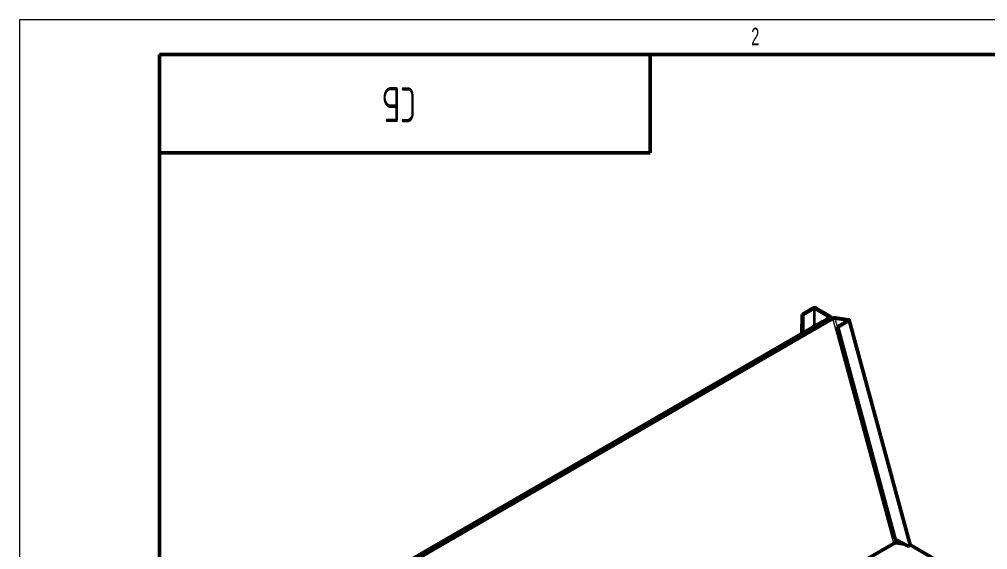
# Paper-space layout 'Лист2' of a CAD drawing. Header units: millimetres. Extents: x 0 to 420, y 0 to 297.
# Drawn here: x 0 to 138.1, y 221.4 to 297 of the extents above; entities that cross this region are included whole.
import ezdxf

# ---------------------------------------------------------------- set-up
doc = ezdxf.new("R2010")
doc.units = ezdxf.units.MM
doc.layers.add('ОСНОВНОЙ', color=7, linetype='Continuous', lineweight=25)
doc.styles.add('SLDTEXTSTYLE0', font='TXT', dxfattribs={"width": 0.605, "bigfont": 'bigfont'})
doc.styles.add('SLDTEXTSTYLE1', font='TXT', dxfattribs={"width": 0.605})

psp = doc.layouts.new('Лист2')

# ---------------------------------------------------------------- linework, layer by layer
at = {"color": 7, "linetype": 'Continuous', "lineweight": 18}
for q in [(420, 297), (0, 0)]:
    psp.add_line((0, 297), q, dxfattribs=at)
at = {"color": 7, "linetype": 'Continuous', "lineweight": 50}
for p, q in [((20, 5), (20, 292)), ((20, 292), (415, 292)), ((90, 292), (90, 278)), ((20, 278), (90, 278)), ((113.18, 255.84), (111.65, 254.96)), ((113.29, 255.78), (111.76, 254.89)), ((115.54, 254.62), (113.54, 255.78)), ((115.64, 254.68), (113.65, 255.84)), ((115.95, 254.36), (48.35, 215.34)), ((116.05, 254.35), (48.45, 215.33)), ((111.65, 254.96), (111.64, 252.21)), ((111.65, 254.96), (111.76, 254.89)), ((111.76, 254.89), (111.75, 252.27)), ((115.54, 254.46), (114.6, 253.91)), ((115.64, 254.4), (114.7, 253.85)), ((115.75, 254.25), (115.75, 254.54)), ((116.33, 254.41), (118.2, 254.13)), ((116.43, 254.47), (118.3, 254.2)), ((113.07, 253.03), (47.94, 215.43)), ((113.06, 252.91), (48.05, 215.37)), ((113.06, 252.99), (113.06, 252.7)), ((113.82, 253.5), (113.11, 253.09)), ((114.52, 253.91), (113.82, 253.5)), ((118.19, 254.04), (116.65, 253.16)), ((116.65, 253.16), (124.85, 222.93)), ((116.75, 253.14), (116.65, 253.16)), ((118.29, 254.03), (116.75, 253.14)), ((116.75, 253.14), (124.95, 222.92)), ((127.08, 222.11), (118.39, 254.15)), ((124.95, 222.92), (124.85, 222.93)), ((124.85, 222.93), (126.76, 221.94)), ((126.86, 221.92), (124.95, 222.92)), ((75.25, 193.74), (124.74, 222.31)), ((126.28, 222.19), (125.02, 222.37)), ((126.76, 221.94), (126.86, 221.92)), ((126.86, 221.92), (126.98, 221.99)), ((168.44, 198.21), (127.08, 222.09))]:
    psp.add_line(p, q, dxfattribs=at)
at = {"color": 8, "linetype": 'Continuous', "lineweight": 18}
for p, q in [((113.29, 255.78), (113.18, 255.84)), ((113.29, 255.78), (113.28, 253.19)), ((113.65, 255.84), (113.54, 255.78)), ((113.54, 253.34), (113.54, 255.78)), ((115.54, 254.62), (115.64, 254.68)), ((115.54, 254.62), (115.54, 254.46)), ((115.64, 254.4), (115.54, 254.46)), ((115.64, 254.19), (115.64, 254.4)), ((115.95, 254.36), (116.05, 254.35)), ((124.74, 222.31), (116.05, 254.35)), ((116.33, 254.41), (116.43, 254.47)), ((116.33, 254.41), (116.67, 253.16)), ((118.3, 254.2), (118.2, 254.13)), ((114.08, 253.28), (114.79, 253.69)), ((118.19, 254.04), (118.29, 254.03)), ((118.22, 254.06), (118.2, 254.13)), ((118.29, 254.03), (126.98, 221.99)), ((124.87, 222.93), (125.02, 222.37)), ((127, 222), (168.32, 198.14))]:
    psp.add_line(p, q, dxfattribs=at)
at = {"color": 7, "linetype": 'Continuous', "lineweight": 50, "flags": 128}
for points in [[(118.3, 254.2), (118.34, 254.19), (118.37, 254.17), (118.38, 254.15), (118.39, 254.13), (118.38, 254.11), (118.36, 254.08), (118.33, 254.06), (118.29, 254.03)], [(113.37, 252.87), (113.35, 252.93), (113.3, 253.01), (113.24, 253.07), (113.18, 253.1), (113.12, 253.1), (113.08, 253.06), (113.06, 252.99)], [(113.22, 252.84), (113.24, 252.83), (113.26, 252.83), (113.27, 252.84), (113.28, 252.87), (113.27, 252.89), (113.26, 252.92), (113.24, 252.94), (113.22, 252.96), (113.2, 252.96), (113.19, 252.96), (113.17, 252.95), (113.17, 252.93), (113.17, 252.9), (113.19, 252.88), (113.2, 252.85), (113.22, 252.84)], [(114.08, 253.28), (114.06, 253.34), (114.01, 253.42), (113.95, 253.48), (113.88, 253.51), (113.82, 253.5), (113.82, 253.5)], [(113.82, 253.5), (113.86, 253.51), (113.92, 253.49), (113.99, 253.44), (114.04, 253.37), (114.08, 253.28)], [(114.52, 253.91), (114.57, 253.92), (114.63, 253.9), (114.7, 253.85), (114.75, 253.78), (114.79, 253.69)], [(118.2, 254.13), (118.22, 254.13), (118.23, 254.12), (118.24, 254.11), (118.24, 254.1), (118.24, 254.09), (118.23, 254.07), (118.21, 254.06), (118.19, 254.04)], [(126.98, 221.99), (127.02, 222.02), (127.05, 222.04), (127.07, 222.07), (127.08, 222.1), (127.08, 222.11)]]:
    psp.add_lwpolyline(points, dxfattribs=at)
at = {"color": 7, "linetype": 'Continuous', "lineweight": 50}
for centre, radius, start, end in [((113.42, 255.39), 0.506, 62.4426, 117.3696), ((113.42, 255.54), 0.276, 62.4426, 117.3696), ((115.51, 254.54), 0.0877, 290.9213, 69.0783), ((115.59, 254.54), 0.153, 290.9213, 69.0783), ((116.37, 253.62), 0.855, 86.0362, 119.4518), ((116.29, 253.92), 0.489, 86.0362, 119.4518), ((124.98, 221.89), 0.489, 86.0362, 119.4518)]:
    psp.add_arc(centre, radius, start, end, dxfattribs=at)
at = {"layer": 'ОСНОВНОЙ', "linetype": 'Continuous', "lineweight": 18}
for p, q in [((20, 5), (20, 292)), ((20, 292), (415, 292))]:
    psp.add_line(p, q, dxfattribs=at)

# ---------------------------------------------------------------- texts
at = {"color": 7, "linetype": 'Continuous', "lineweight": 0, "insert": (54.13, 282.34), "char_height": 5, "attachment_point": 2, "rotation": 180, "style": 'SLDTEXTSTYLE0'}
psp.add_mtext('СБ', dxfattribs=at)
at = {"layer": 'ОСНОВНОЙ', "insert": (104.98, 295.82), "char_height": 2.5, "attachment_point": 2, "style": 'SLDTEXTSTYLE1'}
psp.add_mtext('2', dxfattribs=at)

doc.saveas('drawing.dxf')
